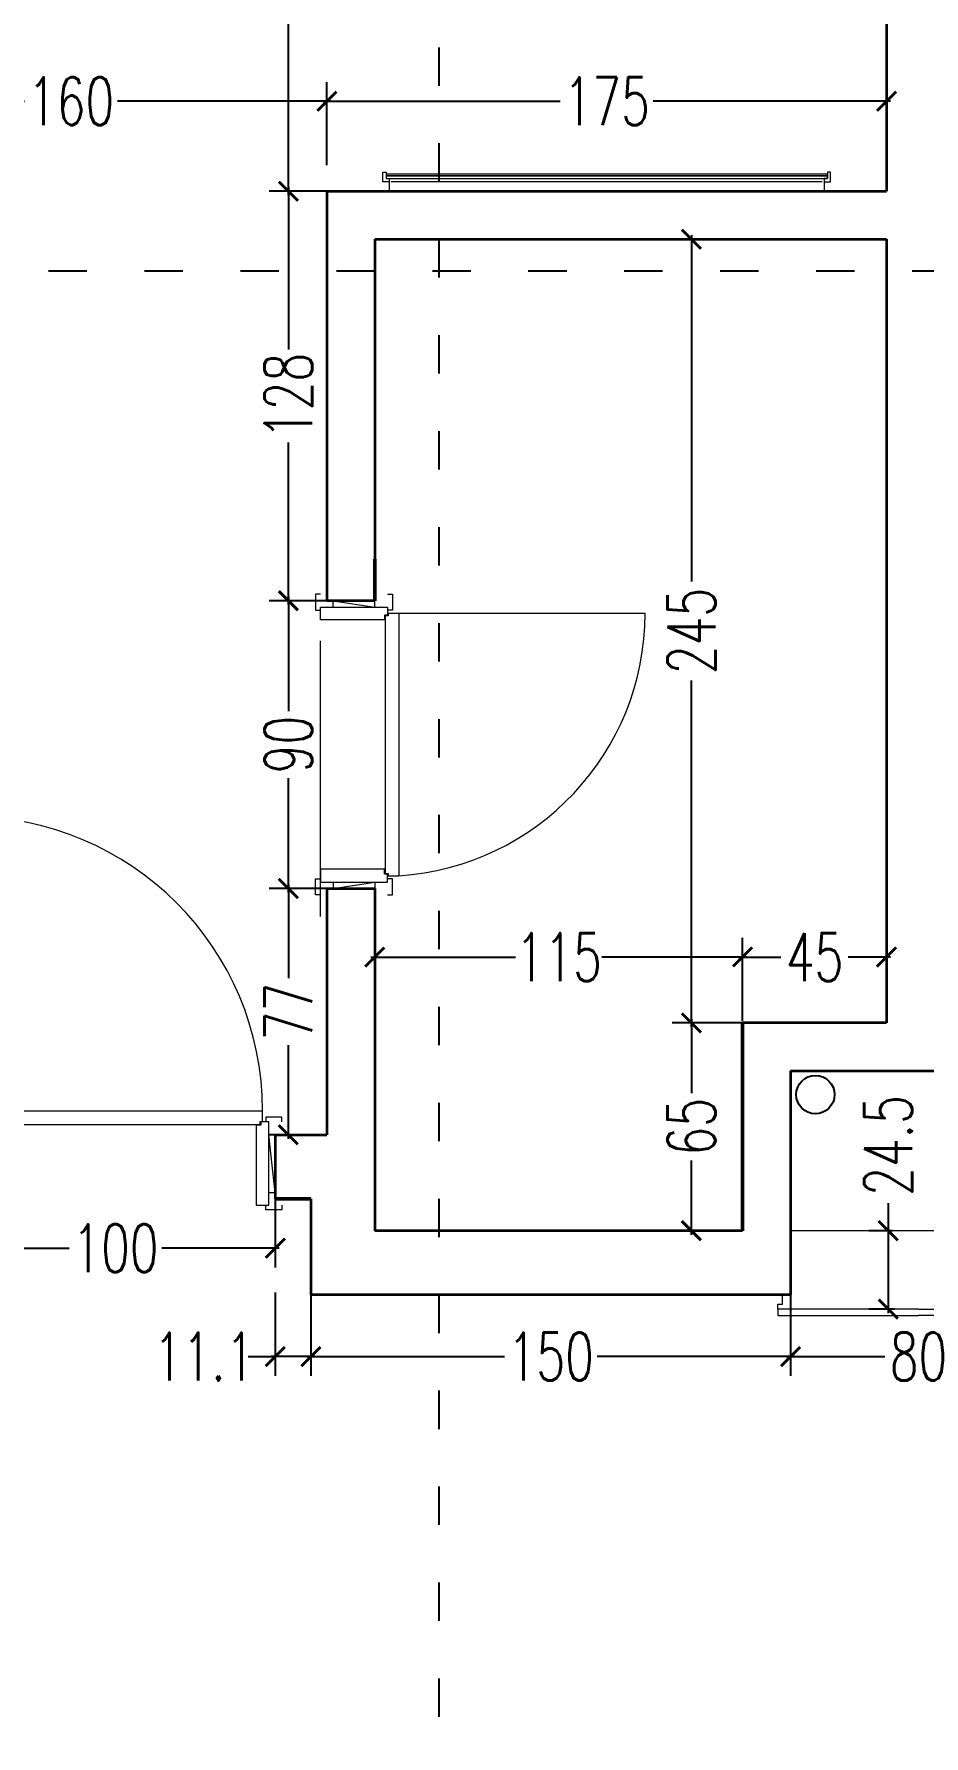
# Model space of a CAD drawing. Header units: centimetres. Extents: x -3207095 to 15275363, y -32656 to 4798027.
# Drawn here: x 701124 to 701402, y 4438882 to 4439414 of the extents above; entities that cross this region are included whole.
import ezdxf

# ---------------------------------------------------------------- set-up
doc = ezdxf.new("R2010")
doc.units = ezdxf.units.CM
doc.linetypes.add('ACAD_ISO03W100', pattern=[30, 12, -18])
doc.linetypes.add('DUZ', pattern=[500, 500])
doc.layers.get('0').update_dxf_attribs({"color": 1, "linetype": 'DUZ'})
for name, color, linetype in [('0 MC MAHAL', 94, 'Continuous'), ('DIM', 1, 'DUZ'), ('TESİSAT', 57, 'Continuous')]:
    doc.layers.add(name, color=color, linetype=linetype)
for name, color, linetype, lineweight in [('DUV', 220, 'Continuous', 50), ('DUVAR', 7, 'Continuous', 35), ('FE_MOBTEF.2', 33, 'Continuous', 18), ('KAPEN', 151, 'Continuous', 9)]:
    doc.layers.add(name, color=color, linetype=linetype, lineweight=lineweight)
doc.styles.add('DIM', font='ROMANSTW.SHX', dxfattribs={"width": 0.7})
doc.dimstyles.new('1_100', dxfattribs={"dimtxt": 15, "dimasz": 6, "dimexe": 6, "dimexo": 0, "dimgap": 2, "dimtad": 0, "dimdec": 1, "dimzin": 11, "dimdsep": 46, "dimtxsty": 'DIM', "dimblk": 'ARCHTICK', "dimcen": 3, "dimdle": 1.25, "dimclrt": 2, "dimadec": 0, "dimazin": 0, "dimtfac": 1.25, "dimtdec": 1, "dimtix": 1, "dimtofl": 0, "dimtmove": 1, "dimatfit": 3, "dimldrblk": 'ARCHTICK', "dimfxl": 20, "dimfxlon": 1, "dimtolj": 1, "dimtzin": 0, "dimarcsym": 0})

# ---------------------------------------------------------------- blocks, each defined once
blk = doc.blocks.new('new block')
at = {"layer": 'KAPEN'}
for p, q in [((105202.0528, 48261.8596), (105202.0198, 48261.8596)), ((105202.0528, 48261.8526), (105202.0528, 48261.8596)), ((105202.0628, 48261.8526), (105202.0528, 48261.8526)), ((105202.0628, 48261.0466), (105202.0628, 48261.8526)), ((105201.2498, 48261.0396), (105202.0528, 48261.0396)), ((105202.0528, 48261.0466), (105202.0628, 48261.0466)), ((105202.0528, 48261.0396), (105202.0528, 48261.0466))]:
    blk.add_line(p, q, dxfattribs=at)
for points in [[(105202.0548, 48261.9196), (105202.0398, 48261.9196), (105202.0398, 48261.8696), (105202.0548, 48261.8696)], [(105202.2248, 48261.8796), (105202.2248, 48261.8996), (105202.0948, 48261.8796), (105202.0948, 48261.8996)], [(105202.2648, 48261.9196), (105202.2798, 48261.9196), (105202.2798, 48261.8696), (105202.2648, 48261.8696)], [(105202.0198, 48261.0396), (105202.0198, 48261.8596)], [(105202.0548, 48260.9796), (105202.0398, 48260.9796), (105202.0398, 48261.0296), (105202.0548, 48261.0296)], [(105202.2248, 48261.0196), (105202.2248, 48260.9996), (105202.0948, 48261.0196), (105202.0948, 48260.9996)], [(105202.2648, 48260.9796), (105202.2798, 48260.9796), (105202.2798, 48261.0296), (105202.2648, 48261.0296)]]:
    blk.add_lwpolyline(points, dxfattribs=at)
for points in [[(105202.0548, 48261.8796), (105202.0548, 48261.8546), (105202.0648, 48261.8546), (105202.0648, 48261.8396), (105202.2648, 48261.8396), (105202.2648, 48261.8796)], [(105202.0548, 48261.0196), (105202.0548, 48261.0446), (105202.0648, 48261.0446), (105202.0648, 48261.0596), (105202.2648, 48261.0596), (105202.2648, 48261.0196)]]:
    blk.add_lwpolyline(points, close=True, dxfattribs=at)
blk.add_arc((105202.0715, 48261.0396), 0.8216, 93.6023, 180, dxfattribs=at)
blk = doc.blocks.new('K210')
for p, q in [((0.04, 0.985), (0.04, 0.032)), ((0.96, 0.032), (0.96, 0.065)), ((0.04, 0.032), (0.047, 0.032)), ((0.047, 0.032), (0.047, 0.022)), ((0.047, 0.022), (0.953, 0.022)), ((0.953, 0.032), (0.96, 0.032)), ((0.953, 0.022), (0.953, 0.032))]:
    blk.add_line(p, q)
for points in [[(0.04, 0.065), (0.96, 0.065)], [(-0.02, 0.03), (-0.02, 0.045), (0.03, 0.045), (0.03, 0.03)], [(1.02, 0.03), (1.02, 0.045), (0.97, 0.045), (0.97, 0.03)], [(0.02, -0.19), (0, -0.19), (0.02, -0.01), (0, -0.01)], [(0.98, -0.19), (1, -0.19), (0.98, -0.01), (1, -0.01)], [(-0.02, -0.23), (-0.02, -0.245), (0.03, -0.245), (0.03, -0.23)], [(1.02, -0.23), (1.02, -0.245), (0.97, -0.245), (0.97, -0.23)]]:
    blk.add_lwpolyline(points)
for points in [[(0.02, 0.03), (0.045, 0.03), (0.045, 0.02), (0.06, 0.02), (0.06, -0.23), (0.02, -0.23)], [(0.98, 0.03), (0.955, 0.03), (0.955, 0.02), (0.94, 0.02), (0.94, -0.23), (0.98, -0.23)]]:
    blk.add_lwpolyline(points, close=True)
blk.add_arc((0.04, 0.065), 0.92, 0, 90)
blk = doc.blocks.new('rgtkjıtdkfgölv')
at = {"layer": 'FE_MOBTEF.2'}
for p, q in [((104445.9079, 48877.9319), (104445.8879, 48877.9319)), ((104445.8879, 48877.9319), (104445.8879, 48877.9019)), ((104445.9076, 48877.9319), (104445.9076, 48877.9619)), ((104445.9079, 48877.9219), (104445.9079, 48877.9319)), ((104447.2612, 48877.9319), (104445.9143, 48877.9319)), ((104447.2679, 48877.9319), (104447.2679, 48877.9619)), ((104447.2679, 48877.9319), (104447.2879, 48877.9319)), ((104447.2679, 48877.9219), (104447.2679, 48877.9319)), ((104447.2879, 48877.9319), (104447.2879, 48877.9019)), ((104445.8879, 48877.9019), (104445.8979, 48877.9019)), ((104445.8979, 48877.9139), (104445.8979, 48877.9219)), ((104445.8979, 48877.9219), (104447.2779, 48877.9219)), ((104445.8979, 48877.9219), (104445.9079, 48877.9219)), ((104445.8979, 48877.9019), (104445.8979, 48877.9219)), ((104445.8979, 48877.9079), (104445.8979, 48877.9139)), ((104445.8979, 48877.9139), (104447.2779, 48877.9139)), ((104447.2779, 48877.9139), (104445.8979, 48877.9139)), ((104447.2779, 48877.9079), (104445.8979, 48877.9079)), ((104447.2779, 48877.9219), (104447.2679, 48877.9219)), ((104447.2779, 48877.9019), (104447.2779, 48877.9219)), ((104447.2779, 48877.9219), (104447.2779, 48877.9139)), ((104447.2779, 48877.9139), (104447.2779, 48877.9079)), ((104447.2879, 48877.9019), (104447.2779, 48877.9019))]:
    blk.add_line(p, q, dxfattribs=at)
blk = doc.blocks.new('_ArchTick')
at = {"color": 0, "linetype": 'ByBlock', "const_width": 0.15}
blk.add_lwpolyline([(-0.5, -0.5), (0.5, 0.5)], dxfattribs=at)
blk = doc.blocks.new('*D4993')
at = {"layer": 'Defpoints', "color": 0, "linetype": 'Continuous', "lineweight": 5, "transparency": 16777216}
for p in [(701203.06, 4439146.58), (701215.1, 4439146.58), (701215.1, 4439069.58)]:
    blk.add_point(p, dxfattribs=at)
at = {"layer": 'DIM', "color": 0, "linetype": 'Continuous', "lineweight": -2, "transparency": 16777216}
for p, q in [((701215.1, 4439146.58), (701197.06, 4439146.58)), ((701203.06, 4439147.83), (701203.06, 4439118.58)), ((701203.06, 4439068.33), (701203.06, 4439097.58)), ((701215.1, 4439069.58), (701197.06, 4439069.58))]:
    blk.add_line(p, q, dxfattribs=at)
at = {"layer": 'DIM', "color": 0, "linetype": 'Continuous', "lineweight": -2, "transparency": 16777216, "xscale": 6, "yscale": 6, "zscale": 6}
for p, rotation in [((701203.06, 4439146.58), 90), ((701203.06, 4439069.58), 270)]:
    blk.add_blockref('_ArchTick', p, dxfattribs=dict(at, rotation=rotation))
at = {"layer": 'DIM', "color": 2, "linetype": 'Continuous', "lineweight": 5, "transparency": 16777216, "insert": (701203.06, 4439108.08), "char_height": 15, "attachment_point": 5, "rotation": 90, "style": 'DIM'}
blk.add_mtext('\\A1;77', dxfattribs=at)
blk = doc.blocks.new('*D4994')
at = {"layer": 'Defpoints', "color": 0, "linetype": 'Continuous', "lineweight": 5, "transparency": 16777216}
for p in [(701203.06, 4439236.58), (701215.1, 4439236.58), (701215.1, 4439146.58)]:
    blk.add_point(p, dxfattribs=at)
at = {"layer": 'DIM', "color": 0, "linetype": 'Continuous', "lineweight": -2, "transparency": 16777216}
for p, q in [((701215.1, 4439236.58), (701197.06, 4439236.58)), ((701203.06, 4439237.83), (701203.06, 4439202.08)), ((701203.06, 4439145.33), (701203.06, 4439181.08)), ((701215.1, 4439146.58), (701197.06, 4439146.58))]:
    blk.add_line(p, q, dxfattribs=at)
at = {"layer": 'DIM', "color": 0, "linetype": 'Continuous', "lineweight": -2, "transparency": 16777216, "xscale": 6, "yscale": 6, "zscale": 6}
for p, rotation in [((701203.06, 4439236.58), 90), ((701203.06, 4439146.58), 270)]:
    blk.add_blockref('_ArchTick', p, dxfattribs=dict(at, rotation=rotation))
at = {"layer": 'DIM', "color": 2, "linetype": 'Continuous', "lineweight": 5, "transparency": 16777216, "insert": (701203.06, 4439191.58), "char_height": 15, "attachment_point": 5, "rotation": 90, "style": 'DIM'}
blk.add_mtext('\\A1;90', dxfattribs=at)
blk = doc.blocks.new('*D4995')
at = {"layer": 'Defpoints', "color": 0, "linetype": 'Continuous', "lineweight": 5, "transparency": 16777216}
for p in [(701203.06, 4439364.58), (701215.1, 4439364.58), (701215.1, 4439236.58)]:
    blk.add_point(p, dxfattribs=at)
at = {"layer": 'DIM', "color": 0, "linetype": 'Continuous', "lineweight": -2, "transparency": 16777216}
for p, q in [((701215.1, 4439364.58), (701197.06, 4439364.58)), ((701203.06, 4439365.83), (701203.06, 4439315.08)), ((701203.06, 4439235.33), (701203.06, 4439286.08)), ((701215.1, 4439236.58), (701197.06, 4439236.58))]:
    blk.add_line(p, q, dxfattribs=at)
at = {"layer": 'DIM', "color": 0, "linetype": 'Continuous', "lineweight": -2, "transparency": 16777216, "xscale": 6, "yscale": 6, "zscale": 6}
for p, rotation in [((701203.06, 4439364.58), 90), ((701203.06, 4439236.58), 270)]:
    blk.add_blockref('_ArchTick', p, dxfattribs=dict(at, rotation=rotation))
at = {"layer": 'DIM', "color": 2, "linetype": 'Continuous', "lineweight": 5, "transparency": 16777216, "insert": (701203.06, 4439300.58), "char_height": 15, "attachment_point": 5, "rotation": 90, "style": 'DIM'}
blk.add_mtext('\\A1;128', dxfattribs=at)
blk = doc.blocks.new('*D4996')
at = {"layer": 'Defpoints', "color": 0, "linetype": 'Continuous', "lineweight": 5, "transparency": 16777216}
for p in [(701203.06, 4439864.58), (701215.1, 4439864.58), (701215.1, 4439364.58)]:
    blk.add_point(p, dxfattribs=at)
at = {"layer": 'DIM', "color": 0, "linetype": 'Continuous', "lineweight": -2, "transparency": 16777216}
for p, q in [((701215.1, 4439864.58), (701197.06, 4439864.58)), ((701203.06, 4439865.83), (701203.06, 4439630.08)), ((701203.06, 4439363.33), (701203.06, 4439599.08)), ((701215.1, 4439364.58), (701197.06, 4439364.58))]:
    blk.add_line(p, q, dxfattribs=at)
at = {"layer": 'DIM', "color": 0, "linetype": 'Continuous', "lineweight": -2, "transparency": 16777216, "xscale": 6, "yscale": 6, "zscale": 6}
for p, rotation in [((701203.06, 4439864.58), 90), ((701203.06, 4439364.58), 270)]:
    blk.add_blockref('_ArchTick', p, dxfattribs=dict(at, rotation=rotation))
at = {"layer": 'DIM', "color": 2, "linetype": 'Continuous', "lineweight": 5, "transparency": 16777216, "insert": (701203.06, 4439614.58), "char_height": 15, "attachment_point": 5, "rotation": 90, "style": 'DIM'}
blk.add_mtext('\\A1;500', dxfattribs=at)
blk = doc.blocks.new('*D4997')
at = {"layer": 'Defpoints', "color": 0, "linetype": 'Continuous', "lineweight": 5, "transparency": 16777216}
for p in [(701215.1, 4439392.75), (701215.1, 4439364.58), (701390.1, 4439364.58)]:
    blk.add_point(p, dxfattribs=at)
at = {"layer": 'DIM', "color": 0, "linetype": 'Continuous', "lineweight": -2, "transparency": 16777216}
for p, q in [((701215.1, 4439372.75), (701215.1, 4439398.75)), ((701390.1, 4439372.75), (701390.1, 4439398.75)), ((701213.85, 4439392.75), (701288.1, 4439392.75)), ((701391.35, 4439392.75), (701317.1, 4439392.75))]:
    blk.add_line(p, q, dxfattribs=at)
at = {"layer": 'DIM', "color": 0, "linetype": 'Continuous', "lineweight": -2, "transparency": 16777216, "xscale": 6, "yscale": 6, "zscale": 6, "rotation": 180}
blk.add_blockref('_ArchTick', (701215.1, 4439392.75), dxfattribs=at)
at = {"layer": 'DIM', "color": 0, "linetype": 'Continuous', "lineweight": -2, "transparency": 16777216, "xscale": 6, "yscale": 6, "zscale": 6}
blk.add_blockref('_ArchTick', (701390.1, 4439392.75), dxfattribs=at)
at = {"layer": 'DIM', "color": 2, "linetype": 'Continuous', "lineweight": 5, "transparency": 16777216, "insert": (701302.6, 4439392.75), "char_height": 15, "attachment_point": 5, "style": 'DIM'}
blk.add_mtext('\\A1;175', dxfattribs=at)
blk = doc.blocks.new('*D4998')
at = {"layer": 'Defpoints', "color": 0, "linetype": 'Continuous', "lineweight": 5, "transparency": 16777216}
for p in [(701055.1, 4439392.75), (701055.1, 4439364.58), (701215.1, 4439364.58)]:
    blk.add_point(p, dxfattribs=at)
at = {"layer": 'DIM', "color": 0, "linetype": 'Continuous', "lineweight": -2, "transparency": 16777216}
for p, q in [((701055.1, 4439372.75), (701055.1, 4439398.75)), ((701215.1, 4439372.75), (701215.1, 4439398.75)), ((701053.85, 4439392.75), (701120.6, 4439392.75)), ((701216.35, 4439392.75), (701149.6, 4439392.75))]:
    blk.add_line(p, q, dxfattribs=at)
at = {"layer": 'DIM', "color": 0, "linetype": 'Continuous', "lineweight": -2, "transparency": 16777216, "xscale": 6, "yscale": 6, "zscale": 6, "rotation": 180}
blk.add_blockref('_ArchTick', (701055.1, 4439392.75), dxfattribs=at)
at = {"layer": 'DIM', "color": 0, "linetype": 'Continuous', "lineweight": -2, "transparency": 16777216, "xscale": 6, "yscale": 6, "zscale": 6}
blk.add_blockref('_ArchTick', (701215.1, 4439392.75), dxfattribs=at)
at = {"layer": 'DIM', "color": 2, "linetype": 'Continuous', "lineweight": 5, "transparency": 16777216, "insert": (701135.1, 4439392.75), "char_height": 15, "attachment_point": 5, "style": 'DIM'}
blk.add_mtext('\\A1;160', dxfattribs=at)
blk = doc.blocks.new('*D5043')
at = {"layer": 'Defpoints', "color": 0, "linetype": 'Continuous', "lineweight": 5, "transparency": 16777216}
for p in [(701198.99, 4439028.13), (701210.1, 4439027.93), (701198.99, 4439000.23)]:
    blk.add_point(p, dxfattribs=at)
at = {"layer": 'DIM', "color": 0, "linetype": 'Continuous', "lineweight": -2, "transparency": 16777216}
for p, q in [((701198.99, 4439020.23), (701198.99, 4438994.23)), ((701210.1, 4439020.23), (701210.1, 4438994.23)), ((701190.45, 4439000.23), (701198.99, 4439000.23)), ((701211.35, 4439000.23), (701197.74, 4439000.23))]:
    blk.add_line(p, q, dxfattribs=at)
at = {"layer": 'DIM', "color": 0, "linetype": 'Continuous', "lineweight": -2, "transparency": 16777216, "xscale": 6, "yscale": 6, "zscale": 6, "rotation": 180}
blk.add_blockref('_ArchTick', (701198.99, 4439000.23), dxfattribs=at)
at = {"layer": 'DIM', "color": 0, "linetype": 'Continuous', "lineweight": -2, "transparency": 16777216, "xscale": 6, "yscale": 6, "zscale": 6}
blk.add_blockref('_ArchTick', (701210.1, 4439000.23), dxfattribs=at)
at = {"layer": 'DIM', "color": 2, "linetype": 'Continuous', "lineweight": 5, "transparency": 16777216, "insert": (701176.7, 4439000.23), "char_height": 15, "attachment_point": 5, "style": 'DIM'}
blk.add_mtext('\\A1;11.1', dxfattribs=at)
blk = doc.blocks.new('*D5044')
at = {"layer": 'Defpoints', "color": 0, "linetype": 'Continuous', "lineweight": 5, "transparency": 16777216}
for p in [(701098.99, 4439049.58), (701198.99, 4439049.58), (701198.99, 4439034.13)]:
    blk.add_point(p, dxfattribs=at)
at = {"layer": 'DIM', "color": 0, "linetype": 'Continuous', "lineweight": -2, "transparency": 16777216}
for p, q in [((701098.99, 4439049.58), (701098.99, 4439028.13)), ((701198.99, 4439049.58), (701198.99, 4439028.13)), ((701097.74, 4439034.13), (701134.49, 4439034.13)), ((701200.24, 4439034.13), (701163.49, 4439034.13))]:
    blk.add_line(p, q, dxfattribs=at)
at = {"layer": 'DIM', "color": 0, "linetype": 'Continuous', "lineweight": -2, "transparency": 16777216, "xscale": 6, "yscale": 6, "zscale": 6, "rotation": 180}
blk.add_blockref('_ArchTick', (701098.99, 4439034.13), dxfattribs=at)
at = {"layer": 'DIM', "color": 0, "linetype": 'Continuous', "lineweight": -2, "transparency": 16777216, "xscale": 6, "yscale": 6, "zscale": 6}
blk.add_blockref('_ArchTick', (701198.99, 4439034.13), dxfattribs=at)
at = {"layer": 'DIM', "color": 2, "linetype": 'Continuous', "lineweight": 5, "transparency": 16777216, "insert": (701148.99, 4439034.13), "char_height": 15, "attachment_point": 5, "style": 'DIM'}
blk.add_mtext('\\A1;100', dxfattribs=at)
blk = doc.blocks.new('*D5045')
at = {"layer": 'Defpoints', "color": 0, "linetype": 'Continuous', "lineweight": 5, "transparency": 16777216}
for p in [(701210.1, 4439019.58), (701360.1, 4439019.58), (701360.1, 4439000.23)]:
    blk.add_point(p, dxfattribs=at)
at = {"layer": 'DIM', "color": 0, "linetype": 'Continuous', "lineweight": -2, "transparency": 16777216}
for p, q in [((701210.1, 4439019.58), (701210.1, 4438994.23)), ((701360.1, 4439019.58), (701360.1, 4438994.23)), ((701208.85, 4439000.23), (701270.6, 4439000.23)), ((701361.35, 4439000.23), (701299.6, 4439000.23))]:
    blk.add_line(p, q, dxfattribs=at)
at = {"layer": 'DIM', "color": 0, "linetype": 'Continuous', "lineweight": -2, "transparency": 16777216, "xscale": 6, "yscale": 6, "zscale": 6, "rotation": 180}
blk.add_blockref('_ArchTick', (701210.1, 4439000.23), dxfattribs=at)
at = {"layer": 'DIM', "color": 0, "linetype": 'Continuous', "lineweight": -2, "transparency": 16777216, "xscale": 6, "yscale": 6, "zscale": 6}
blk.add_blockref('_ArchTick', (701360.1, 4439000.23), dxfattribs=at)
at = {"layer": 'DIM', "color": 2, "linetype": 'Continuous', "lineweight": 5, "transparency": 16777216, "insert": (701285.1, 4439000.23), "char_height": 15, "attachment_point": 5, "style": 'DIM'}
blk.add_mtext('\\A1;150', dxfattribs=at)
blk = doc.blocks.new('*D5046')
at = {"layer": 'Defpoints', "color": 0, "linetype": 'Continuous', "lineweight": 5, "transparency": 16777216}
for p in [(701360.1, 4439019.58), (701440.1, 4439019.58), (701440.1, 4439000.23)]:
    blk.add_point(p, dxfattribs=at)
at = {"layer": 'DIM', "color": 0, "linetype": 'Continuous', "lineweight": -2, "transparency": 16777216}
for p, q in [((701360.1, 4439019.58), (701360.1, 4438994.23)), ((701440.1, 4439019.58), (701440.1, 4438994.23)), ((701358.85, 4439000.23), (701389.6, 4439000.23)), ((701441.35, 4439000.23), (701410.6, 4439000.23))]:
    blk.add_line(p, q, dxfattribs=at)
at = {"layer": 'DIM', "color": 0, "linetype": 'Continuous', "lineweight": -2, "transparency": 16777216, "xscale": 6, "yscale": 6, "zscale": 6, "rotation": 180}
blk.add_blockref('_ArchTick', (701360.1, 4439000.23), dxfattribs=at)
at = {"layer": 'DIM', "color": 0, "linetype": 'Continuous', "lineweight": -2, "transparency": 16777216, "xscale": 6, "yscale": 6, "zscale": 6}
blk.add_blockref('_ArchTick', (701440.1, 4439000.23), dxfattribs=at)
at = {"layer": 'DIM', "color": 2, "linetype": 'Continuous', "lineweight": 5, "transparency": 16777216, "insert": (701400.1, 4439000.23), "char_height": 15, "attachment_point": 5, "style": 'DIM'}
blk.add_mtext('\\A1;80', dxfattribs=at)
blk = doc.blocks.new('*D5058')
at = {"layer": 'Defpoints', "color": 0, "linetype": 'Continuous', "lineweight": 5, "transparency": 16777216}
for p in [(701391.95, 4439039.58), (701390.6, 4439015.08), (701392.6, 4439015.08)]:
    blk.add_point(p, dxfattribs=at)
at = {"layer": 'DIM', "color": 0, "linetype": 'Continuous', "lineweight": -2, "transparency": 16777216}
for p, q in [((701390.6, 4439048.22), (701390.6, 4439039.58)), ((701390.6, 4439040.83), (701390.6, 4439013.83)), ((701391.95, 4439039.58), (701384.6, 4439039.58)), ((701392.6, 4439015.08), (701384.6, 4439015.08))]:
    blk.add_line(p, q, dxfattribs=at)
at = {"layer": 'DIM', "color": 0, "linetype": 'Continuous', "lineweight": -2, "transparency": 16777216, "xscale": 6, "yscale": 6, "zscale": 6}
for p, rotation in [((701390.6, 4439039.58), 90), ((701390.6, 4439015.08), 270)]:
    blk.add_blockref('_ArchTick', p, dxfattribs=dict(at, rotation=rotation))
at = {"layer": 'DIM', "color": 2, "linetype": 'Continuous', "lineweight": 5, "transparency": 16777216, "insert": (701390.6, 4439066.22), "char_height": 15, "attachment_point": 5, "rotation": 90, "style": 'DIM'}
blk.add_mtext('\\A1;24.5', dxfattribs=at)
blk = doc.blocks.new('*D5496')
at = {"layer": 'Defpoints', "color": 0, "linetype": 'Continuous', "lineweight": 5, "transparency": 16777216}
for p in [(701345.1, 4439125.16), (701345.1, 4439104.58), (701390.1, 4439104.58)]:
    blk.add_point(p, dxfattribs=at)
at = {"layer": 'DIM', "color": 0, "linetype": 'Continuous', "lineweight": -2, "transparency": 16777216}
for p, q in [((701345.1, 4439105.16), (701345.1, 4439131.16)), ((701390.1, 4439105.16), (701390.1, 4439131.16)), ((701343.85, 4439125.16), (701357.1, 4439125.16)), ((701391.35, 4439125.16), (701378.1, 4439125.16))]:
    blk.add_line(p, q, dxfattribs=at)
at = {"layer": 'DIM', "color": 0, "linetype": 'Continuous', "lineweight": -2, "transparency": 16777216, "xscale": 6, "yscale": 6, "zscale": 6, "rotation": 180}
blk.add_blockref('_ArchTick', (701345.1, 4439125.16), dxfattribs=at)
at = {"layer": 'DIM', "color": 0, "linetype": 'Continuous', "lineweight": -2, "transparency": 16777216, "xscale": 6, "yscale": 6, "zscale": 6}
blk.add_blockref('_ArchTick', (701390.1, 4439125.16), dxfattribs=at)
at = {"layer": 'DIM', "color": 2, "linetype": 'Continuous', "lineweight": 5, "transparency": 16777216, "insert": (701367.6, 4439125.16), "char_height": 15, "attachment_point": 5, "style": 'DIM'}
blk.add_mtext('\\A1;45', dxfattribs=at)
blk = doc.blocks.new('*D5497')
at = {"layer": 'Defpoints', "color": 0, "linetype": 'Continuous', "lineweight": 5, "transparency": 16777216}
for p in [(701230.1, 4439125.16), (701230.1, 4439104.58), (701345.1, 4439104.58)]:
    blk.add_point(p, dxfattribs=at)
at = {"layer": 'DIM', "color": 0, "linetype": 'Continuous', "lineweight": -2, "transparency": 16777216}
for p, q in [((701230.1, 4439105.16), (701230.1, 4439131.16)), ((701345.1, 4439105.16), (701345.1, 4439131.16)), ((701228.85, 4439125.16), (701274.1, 4439125.16)), ((701346.35, 4439125.16), (701301.1, 4439125.16))]:
    blk.add_line(p, q, dxfattribs=at)
at = {"layer": 'DIM', "color": 0, "linetype": 'Continuous', "lineweight": -2, "transparency": 16777216, "xscale": 6, "yscale": 6, "zscale": 6, "rotation": 180}
blk.add_blockref('_ArchTick', (701230.1, 4439125.16), dxfattribs=at)
at = {"layer": 'DIM', "color": 0, "linetype": 'Continuous', "lineweight": -2, "transparency": 16777216, "xscale": 6, "yscale": 6, "zscale": 6}
blk.add_blockref('_ArchTick', (701345.1, 4439125.16), dxfattribs=at)
at = {"layer": 'DIM', "color": 2, "linetype": 'Continuous', "lineweight": 5, "transparency": 16777216, "insert": (701287.6, 4439125.16), "char_height": 15, "attachment_point": 5, "style": 'DIM'}
blk.add_mtext('\\A1;115', dxfattribs=at)
blk = doc.blocks.new('*D5498')
at = {"layer": 'Defpoints', "color": 0, "linetype": 'Continuous', "lineweight": 5, "transparency": 16777216}
for p in [(701329.09, 4439104.58), (701345.1, 4439104.58), (701345.1, 4439039.58)]:
    blk.add_point(p, dxfattribs=at)
at = {"layer": 'DIM', "color": 0, "linetype": 'Continuous', "lineweight": -2, "transparency": 16777216}
for p, q in [((701345.1, 4439104.58), (701323.09, 4439104.58)), ((701329.09, 4439105.83), (701329.09, 4439082.58)), ((701329.09, 4439038.33), (701329.09, 4439061.58)), ((701345.1, 4439039.58), (701323.09, 4439039.58))]:
    blk.add_line(p, q, dxfattribs=at)
at = {"layer": 'DIM', "color": 0, "linetype": 'Continuous', "lineweight": -2, "transparency": 16777216, "xscale": 6, "yscale": 6, "zscale": 6}
for p, rotation in [((701329.09, 4439104.58), 90), ((701329.09, 4439039.58), 270)]:
    blk.add_blockref('_ArchTick', p, dxfattribs=dict(at, rotation=rotation))
at = {"layer": 'DIM', "color": 2, "linetype": 'Continuous', "lineweight": 5, "transparency": 16777216, "insert": (701329.09, 4439072.08), "char_height": 15, "attachment_point": 5, "rotation": 90, "style": 'DIM'}
blk.add_mtext('\\A1;65', dxfattribs=at)
blk = doc.blocks.new('*D5499')
at = {"layer": 'Defpoints', "color": 0, "linetype": 'Continuous', "lineweight": 5, "transparency": 16777216}
for p in [(701329.09, 4439349.58), (701345.1, 4439349.58), (701345.1, 4439104.58)]:
    blk.add_point(p, dxfattribs=at)
at = {"layer": 'DIM', "color": 0, "linetype": 'Continuous', "lineweight": -2, "transparency": 16777216}
for p, q in [((701345.1, 4439349.58), (701323.09, 4439349.58)), ((701329.09, 4439350.83), (701329.09, 4439242.58)), ((701329.09, 4439103.33), (701329.09, 4439211.58)), ((701345.1, 4439104.58), (701323.09, 4439104.58))]:
    blk.add_line(p, q, dxfattribs=at)
at = {"layer": 'DIM', "color": 0, "linetype": 'Continuous', "lineweight": -2, "transparency": 16777216, "xscale": 6, "yscale": 6, "zscale": 6}
for p, rotation in [((701329.09, 4439349.58), 90), ((701329.09, 4439104.58), 270)]:
    blk.add_blockref('_ArchTick', p, dxfattribs=dict(at, rotation=rotation))
at = {"layer": 'DIM', "color": 2, "linetype": 'Continuous', "lineweight": 5, "transparency": 16777216, "insert": (701329.09, 4439227.08), "char_height": 15, "attachment_point": 5, "rotation": 90, "style": 'DIM'}
blk.add_mtext('\\A1;245', dxfattribs=at)

msp = doc.modelspace()

# ---------------------------------------------------------------- linework, layer by layer
at = {"color": 232, "linetype": 'ACAD_ISO03W100'}
for p, q in [((701250.1, 4439979.58), (701250.1, 4436849.58)), ((701890.1, 4439339.58), (697950.1, 4439339.58))]:
    msp.add_line(p, q, dxfattribs=at)
at = {"layer": 'DUV'}
for p, q in [((701230.1, 4439249.58), (701230.1, 4439236.58)), ((701345.1, 4439104.58), (701345.1, 4439039.58)), ((701198.99, 4439049.58), (701210.1, 4439049.58))]:
    msp.add_line(p, q, dxfattribs=at)
at = {"layer": 'DUVAR'}
for p, q in [((701390.1, 4439864.58), (701390.1, 4439364.58)), ((701215.1, 4439364.58), (701390.1, 4439364.58)), ((701215.1, 4439364.58), (701215.1, 4439236.58)), ((701230.1, 4439349.58), (701390.1, 4439349.58)), ((701230.1, 4439349.58), (701230.1, 4439236.58)), ((701390.1, 4439349.58), (701390.1, 4439104.58)), ((701230.1, 4439236.58), (701215.1, 4439236.58)), ((701215.1, 4439146.58), (701215.1, 4439069.58)), ((701215.1, 4439146.58), (701230.1, 4439146.58)), ((701230.1, 4439146.58), (701230.1, 4439039.58)), ((701390.1, 4439104.58), (701345.1, 4439104.58)), ((701345.1, 4439104.58), (701345.1, 4439039.58)), ((701360.1, 4439089.58), (701440.1, 4439089.58)), ((701360.1, 4439089.58), (701360.1, 4439019.58)), ((701198.99, 4439069.58), (701215.1, 4439069.58)), ((701198.99, 4439069.58), (701198.99, 4439049.58)), ((701210.1, 4439049.58), (701198.99, 4439049.58)), ((701210.1, 4439049.58), (701210.1, 4439019.58)), ((701345.1, 4439039.58), (701230.1, 4439039.58)), ((701360.1, 4439019.58), (701210.1, 4439019.58))]:
    msp.add_line(p, q, dxfattribs=at)
at = {"layer": 'KAPEN'}
for p, q in [((701213.1, 4439137.84), (701213.1, 4439224.04)), ((701440.1, 4439039.58), (701360.1, 4439039.58))]:
    msp.add_line(p, q, dxfattribs=at)
msp.add_lwpolyline([(701360.1, 4439015.08), (701356.1, 4439015.08), (701356.1, 4439016.58), (701357.6, 4439016.58), (701357.6, 4439019.58), (701360.1, 4439019.58), (701360.1, 4439015.08)], close=True, dxfattribs=at)
msp.add_lwpolyline([(701360.1, 4439015.08), (701356.1, 4439015.08), (701356.1, 4439016.58), (701357.6, 4439016.58), (701357.6, 4439019.58), (701360.1, 4439019.58), (701360.1, 4439015.08)], close=True, dxfattribs=at)
for points in [[(701400.1, 4439015.08), (701356.1, 4439015.08), (701356.1, 4439013.08), (701400.1, 4439013.08)], [(701400.1, 4439015.08), (701444.1, 4439015.08), (701444.1, 4439013.08), (701400.1, 4439013.08)]]:
    msp.add_lwpolyline(points, dxfattribs=at)
at = {"layer": 'TESİSAT', "color": 8}
msp.add_circle((701367.86, 4439082.15), 6, dxfattribs=at)

# ---------------------------------------------------------------- block references
at = {"xscale": 99.999999999621, "yscale": 99.999999999621, "zscale": 99.999999999621, "rotation": 180}
msp.add_blockref('new block', (11221439.58, 9265336.54), dxfattribs=at)
at = {"layer": '0 MC MAHAL', "xscale": -99.999999999621, "yscale": 99.999999999621, "zscale": 99.999999999621, "rotation": 180}
msp.add_blockref('rgtkjıtdkfgölv', (-9743356.18, 9327160.77), dxfattribs=at)
at = {"layer": 'KAPEN', "xscale": 99.999999999621, "yscale": 99.999999999621, "zscale": 99.999999999621}
msp.add_blockref('K210', (701098.99, 4439070.58), dxfattribs=at)

# ---------------------------------------------------------------- dimensions: what is measured, and where the dimension line sits
at = {"layer": 'DIM', "linetype": 'Continuous', "lineweight": 5}
for base, p1, p2, picture, middle in [((701203.06, 4439864.58), (701215.1, 4439364.58), (701215.1, 4439864.58), '*D4996', (701203.06, 4439614.58)), ((701203.06, 4439364.58), (701215.1, 4439236.58), (701215.1, 4439364.58), '*D4995', (701203.06, 4439300.58)), ((701329.09, 4439349.58), (701345.1, 4439104.58), (701345.1, 4439349.58), '*D5499', (701329.09, 4439227.08)), ((701203.06, 4439236.58), (701215.1, 4439146.58), (701215.1, 4439236.58), '*D4994', (701203.06, 4439191.58)), ((701203.06, 4439146.58), (701215.1, 4439069.58), (701215.1, 4439146.58), '*D4993', (701203.06, 4439108.08)), ((701329.09, 4439104.58), (701345.1, 4439039.58), (701345.1, 4439104.58), '*D5498', (701329.09, 4439072.08))]:
    dim = msp.add_linear_dim(base=base, p1=p1, p2=p2, angle=90, dimstyle='1_100', dxfattribs=at)
    dim.commit()
    dim.dimension.update_dxf_attribs({"geometry": picture, "text_midpoint": middle})
for base, p1, p2, picture, middle in [((701055.1, 4439392.75), (701215.1, 4439364.58), (701055.1, 4439364.58), '*D4998', (701135.1, 4439392.75)), ((701215.1, 4439392.75), (701390.1, 4439364.58), (701215.1, 4439364.58), '*D4997', (701302.6, 4439392.75)), ((701230.1, 4439125.16), (701345.1, 4439104.58), (701230.1, 4439104.58), '*D5497', (701287.6, 4439125.16)), ((701345.1, 4439125.16), (701390.1, 4439104.58), (701345.1, 4439104.58), '*D5496', (701367.6, 4439125.16)), ((701198.99, 4439034.13), (701098.99, 4439049.58), (701198.99, 4439049.58), '*D5044', (701148.99, 4439034.13)), ((701360.1, 4439000.23), (701210.1, 4439019.58), (701360.1, 4439019.58), '*D5045', (701285.1, 4439000.23)), ((701440.1, 4439000.23), (701360.1, 4439019.58), (701440.1, 4439019.58), '*D5046', (701400.1, 4439000.23))]:
    dim = msp.add_linear_dim(base=base, p1=p1, p2=p2, dimstyle='1_100', dxfattribs=at)
    dim.commit()
    dim.dimension.update_dxf_attribs({"geometry": picture, "text_midpoint": middle})
dim = msp.add_linear_dim(base=(701390.6, 4439015.08), p1=(701391.95, 4439039.58), p2=(701392.6, 4439015.08), angle=90, dimstyle='1_100', dxfattribs=at)
dim.commit()
dim.dimension.update_dxf_attribs({"geometry": '*D5058', "text_midpoint": (701390.6, 4439066.22), "dimtype": 160})
dim = msp.add_linear_dim(base=(701198.99, 4439000.23), p1=(701210.1, 4439027.93), p2=(701198.99, 4439028.13), dimstyle='1_100', dxfattribs=at)
dim.commit()
dim.dimension.update_dxf_attribs({"geometry": '*D5043', "text_midpoint": (701176.7, 4439000.23), "dimtype": 160})

doc.saveas('drawing.dxf')
